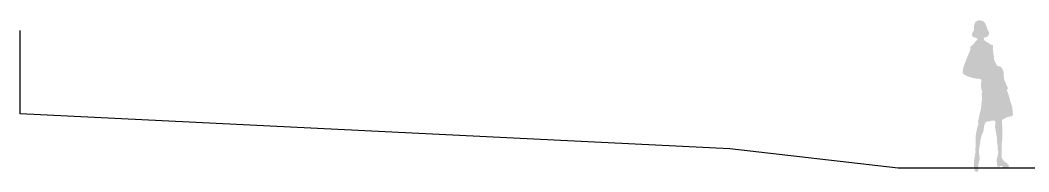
# Model space of a CAD drawing. Header units: millimetres. Extents: x 589 to 1175, y -455 to -172.
# Drawn here: x 1017.22 to 1029.31, y -344.63 to -342.81 of the extents above; entities that cross this region are included whole.
import ezdxf

# ---------------------------------------------------------------- set-up
doc = ezdxf.new("R2010")
doc.units = ezdxf.units.MM
for name, color, linetype in [('pohled', 4, 'Continuous'), ('stafaz', 252, 'Continuous'), ('ZDIVO', 1, 'Continuous')]:
    doc.layers.add(name, color=color, linetype=linetype)

msp = doc.modelspace()

# ---------------------------------------------------------------- hatches: boundary and pattern name
at = {"layer": 'stafaz'}
msp.add_hatch(color=256, dxfattribs=at).paths.add_polyline_path([(1029.057, -343.634), (1029.063, -343.623), (1029.054, -343.604), (1029.046, -343.585), (1029.039, -343.568), (1029.033, -343.555), (1029.027, -343.542), (1029.021, -343.527), (1029.016, -343.514), (1029.015, -343.504), (1029.014, -343.491), (1029.013, -343.473), (1029.012, -343.462), (1029.012, -343.447), (1029.012, -343.436), (1029.009, -343.424), (1029.003, -343.407), (1028.997, -343.393), (1028.991, -343.382), (1028.98, -343.37), (1028.965, -343.364), (1028.954, -343.361), (1028.943, -343.358), (1028.933, -343.352), (1028.925, -343.34), (1028.92, -343.33), (1028.914, -343.32), (1028.909, -343.308), (1028.904, -343.296), (1028.899, -343.286), (1028.895, -343.275), (1028.895, -343.262), (1028.895, -343.249), (1028.893, -343.236), (1028.891, -343.225), (1028.889, -343.211), (1028.887, -343.201), (1028.886, -343.188), (1028.885, -343.178), (1028.883, -343.163), (1028.881, -343.152), (1028.881, -343.14), (1028.883, -343.13), (1028.883, -343.12), (1028.883, -343.109), (1028.872, -343.104), (1028.858, -343.102), (1028.847, -343.094), (1028.837, -343.086), (1028.823, -343.077), (1028.809, -343.07), (1028.795, -343.06), (1028.784, -343.052), (1028.778, -343.041), (1028.776, -343.029), (1028.777, -343.019), (1028.789, -343.014), (1028.804, -343.01), (1028.815, -343.006), (1028.827, -342.994), (1028.835, -342.979), (1028.838, -342.967), (1028.836, -342.953), (1028.832, -342.943), (1028.821, -342.929), (1028.817, -342.919), (1028.814, -342.907), (1028.81, -342.895), (1028.805, -342.879), (1028.8, -342.869), (1028.795, -342.858), (1028.791, -342.846), (1028.782, -342.834), (1028.772, -342.822), (1028.761, -342.819), (1028.746, -342.814), (1028.735, -342.812), (1028.724, -342.808), (1028.714, -342.811), (1028.701, -342.812), (1028.691, -342.816), (1028.681, -342.825), (1028.67, -342.834), (1028.666, -342.845), (1028.662, -342.856), (1028.658, -342.869), (1028.657, -342.885), (1028.655, -342.895), (1028.655, -342.905), (1028.655, -342.916), (1028.655, -342.93), (1028.644, -342.943), (1028.637, -342.955), (1028.635, -342.965), (1028.631, -342.975), (1028.63, -342.985), (1028.636, -342.998), (1028.644, -343.008), (1028.654, -343.014), (1028.667, -343.016), (1028.69, -343.025), (1028.698, -343.035), (1028.69, -343.046), (1028.682, -343.058), (1028.67, -343.07), (1028.661, -343.08), (1028.65, -343.094), (1028.638, -343.104), (1028.628, -343.114), (1028.617, -343.12), (1028.612, -343.13), (1028.611, -343.14), (1028.611, -343.15), (1028.61, -343.163), (1028.608, -343.175), (1028.603, -343.187), (1028.595, -343.205), (1028.586, -343.227), (1028.578, -343.244), (1028.573, -343.257), (1028.568, -343.27), (1028.563, -343.281), (1028.557, -343.297), (1028.55, -343.315), (1028.546, -343.325), (1028.54, -343.339), (1028.535, -343.355), (1028.53, -343.371), (1028.527, -343.384), (1028.524, -343.399), (1028.522, -343.412), (1028.52, -343.426), (1028.519, -343.436), (1028.521, -343.447), (1028.534, -343.457), (1028.548, -343.465), (1028.564, -343.473), (1028.576, -343.479), (1028.587, -343.483), (1028.598, -343.487), (1028.613, -343.493), (1028.624, -343.496), (1028.64, -343.501), (1028.655, -343.504), (1028.671, -343.507), (1028.683, -343.508), (1028.694, -343.508), (1028.706, -343.508), (1028.719, -343.513), (1028.729, -343.514), (1028.739, -343.516), (1028.745, -343.53), (1028.746, -343.541), (1028.742, -343.555), (1028.74, -343.567), (1028.739, -343.583), (1028.739, -343.596), (1028.74, -343.61), (1028.741, -343.622), (1028.743, -343.632), (1028.746, -343.643), (1028.748, -343.653), (1028.756, -343.664), (1028.753, -343.674), (1028.748, -343.685), (1028.748, -343.702), (1028.752, -343.719), (1028.753, -343.731), (1028.753, -343.743), (1028.753, -343.756), (1028.751, -343.768), (1028.749, -343.778), (1028.747, -343.791), (1028.746, -343.803), (1028.745, -343.817), (1028.744, -343.831), (1028.744, -343.843), (1028.742, -343.854), (1028.741, -343.864), (1028.738, -343.88), (1028.732, -343.896), (1028.73, -343.908), (1028.727, -343.918), (1028.725, -343.928), (1028.722, -343.941), (1028.718, -343.954), (1028.715, -343.968), (1028.714, -343.98), (1028.711, -343.994), (1028.709, -344.004), (1028.706, -344.017), (1028.703, -344.028), (1028.707, -344.04), (1028.706, -344.059), (1028.702, -344.074), (1028.695, -344.094), (1028.693, -344.105), (1028.69, -344.119), (1028.687, -344.134), (1028.685, -344.147), (1028.682, -344.161), (1028.679, -344.178), (1028.677, -344.189), (1028.676, -344.202), (1028.676, -344.218), (1028.677, -344.233), (1028.677, -344.246), (1028.677, -344.258), (1028.677, -344.271), (1028.677, -344.281), (1028.676, -344.293), (1028.675, -344.308), (1028.675, -344.319), (1028.674, -344.332), (1028.672, -344.345), (1028.672, -344.358), (1028.673, -344.371), (1028.674, -344.383), (1028.674, -344.395), (1028.67, -344.408), (1028.669, -344.419), (1028.667, -344.433), (1028.665, -344.448), (1028.662, -344.458), (1028.659, -344.472), (1028.658, -344.484), (1028.657, -344.495), (1028.656, -344.512), (1028.656, -344.524), (1028.654, -344.536), (1028.653, -344.548), (1028.654, -344.564), (1028.658, -344.577), (1028.66, -344.587), (1028.664, -344.6), (1028.666, -344.617), (1028.68, -344.627), (1028.69, -344.627), (1028.701, -344.623), (1028.706, -344.612), (1028.707, -344.601), (1028.709, -344.59), (1028.709, -344.58), (1028.709, -344.568), (1028.706, -344.554), (1028.707, -344.543), (1028.709, -344.532), (1028.715, -344.521), (1028.717, -344.508), (1028.718, -344.495), (1028.721, -344.479), (1028.724, -344.469), (1028.725, -344.457), (1028.723, -344.447), (1028.719, -344.432), (1028.718, -344.416), (1028.717, -344.399), (1028.716, -344.383), (1028.716, -344.373), (1028.716, -344.361), (1028.719, -344.345), (1028.722, -344.326), (1028.723, -344.315), (1028.726, -344.3), (1028.729, -344.284), (1028.732, -344.271), (1028.732, -344.257), (1028.734, -344.241), (1028.737, -344.231), (1028.74, -344.218), (1028.743, -344.207), (1028.746, -344.196), (1028.751, -344.184), (1028.755, -344.173), (1028.761, -344.157), (1028.767, -344.146), (1028.769, -344.136), (1028.772, -344.12), (1028.773, -344.11), (1028.775, -344.096), (1028.776, -344.083), (1028.78, -344.07), (1028.785, -344.053), (1028.792, -344.039), (1028.803, -344.029), (1028.814, -344.022), (1028.825, -344.021), (1028.84, -344.021), (1028.854, -344.018), (1028.865, -344.015), (1028.875, -344.013), (1028.888, -344.011), (1028.899, -344.014), (1028.912, -344.02), (1028.914, -344.033), (1028.913, -344.05), (1028.911, -344.062), (1028.909, -344.072), (1028.909, -344.085), (1028.909, -344.101), (1028.912, -344.111), (1028.915, -344.13), (1028.917, -344.141), (1028.919, -344.152), (1028.921, -344.167), (1028.923, -344.179), (1028.925, -344.192), (1028.928, -344.203), (1028.93, -344.215), (1028.93, -344.23), (1028.93, -344.244), (1028.933, -344.255), (1028.933, -344.268), (1028.935, -344.283), (1028.937, -344.299), (1028.939, -344.317), (1028.94, -344.328), (1028.938, -344.347), (1028.937, -344.353), (1028.944, -344.366), (1028.946, -344.384), (1028.946, -344.396), (1028.945, -344.411), (1028.942, -344.421), (1028.941, -344.437), (1028.935, -344.455), (1028.93, -344.467), (1028.928, -344.482), (1028.928, -344.493), (1028.929, -344.508), (1028.932, -344.518), (1028.933, -344.53), (1028.933, -344.543), (1028.935, -344.553), (1028.938, -344.564), (1028.95, -344.567), (1028.96, -344.568), (1028.969, -344.557), (1028.981, -344.554), (1028.996, -344.56), (1029.004, -344.571), (1029.017, -344.582), (1029.028, -344.586), (1029.039, -344.588), (1029.051, -344.585), (1029.062, -344.584), (1029.073, -344.569), (1029.075, -344.558), (1029.069, -344.545), (1029.06, -344.535), (1029.049, -344.524), (1029.035, -344.514), (1029.025, -344.506), (1029.015, -344.499), (1029.006, -344.487), (1028.998, -344.476), (1028.99, -344.463), (1028.988, -344.452), (1028.987, -344.44), (1028.987, -344.429), (1028.987, -344.41), (1028.987, -344.4), (1028.986, -344.382), (1028.986, -344.37), (1028.986, -344.358), (1028.986, -344.342), (1028.987, -344.33), (1028.988, -344.316), (1028.989, -344.298), (1028.989, -344.287), (1028.99, -344.277), (1028.991, -344.264), (1028.992, -344.253), (1028.994, -344.242), (1028.995, -344.223), (1028.996, -344.212), (1028.997, -344.2), (1028.997, -344.19), (1028.997, -344.178), (1028.997, -344.163), (1028.996, -344.15), (1028.996, -344.133), (1028.996, -344.118), (1028.996, -344.104), (1028.994, -344.087), (1028.994, -344.069), (1028.992, -344.054), (1028.992, -344.038), (1028.991, -344.023), (1028.991, -344.009), (1029.002, -343.997), (1029.012, -343.994), (1029.03, -343.985), (1029.045, -343.975), (1029.055, -343.97), (1029.07, -343.968), (1029.081, -343.965), (1029.093, -343.962), (1029.104, -343.96), (1029.115, -343.958), (1029.122, -343.943), (1029.122, -343.927), (1029.121, -343.912), (1029.12, -343.901), (1029.118, -343.88), (1029.116, -343.864), (1029.113, -343.846), (1029.109, -343.833), (1029.105, -343.823), (1029.099, -343.804), (1029.096, -343.793), (1029.092, -343.783), (1029.088, -343.773), (1029.083, -343.749), (1029.081, -343.737), (1029.076, -343.723), (1029.073, -343.713), (1029.069, -343.701), (1029.064, -343.687), (1029.06, -343.675), (1029.057, -343.665), (1029.053, -343.655), (1029.049, -343.644)])

# ---------------------------------------------------------------- linework, layer by layer
at = {"layer": 'pohled'}
msp.add_line((1017.218, -343.933), (1017.218, -342.933), dxfattribs=at)
at = {"layer": 'ZDIVO'}
for p, q in [((1025.729, -344.352), (1017.218, -343.933)), ((1027.747, -344.583), (1025.729, -344.352)), ((1029.868, -344.583), (1027.747, -344.583))]:
    msp.add_line(p, q, dxfattribs=at)

doc.saveas('drawing.dxf')
